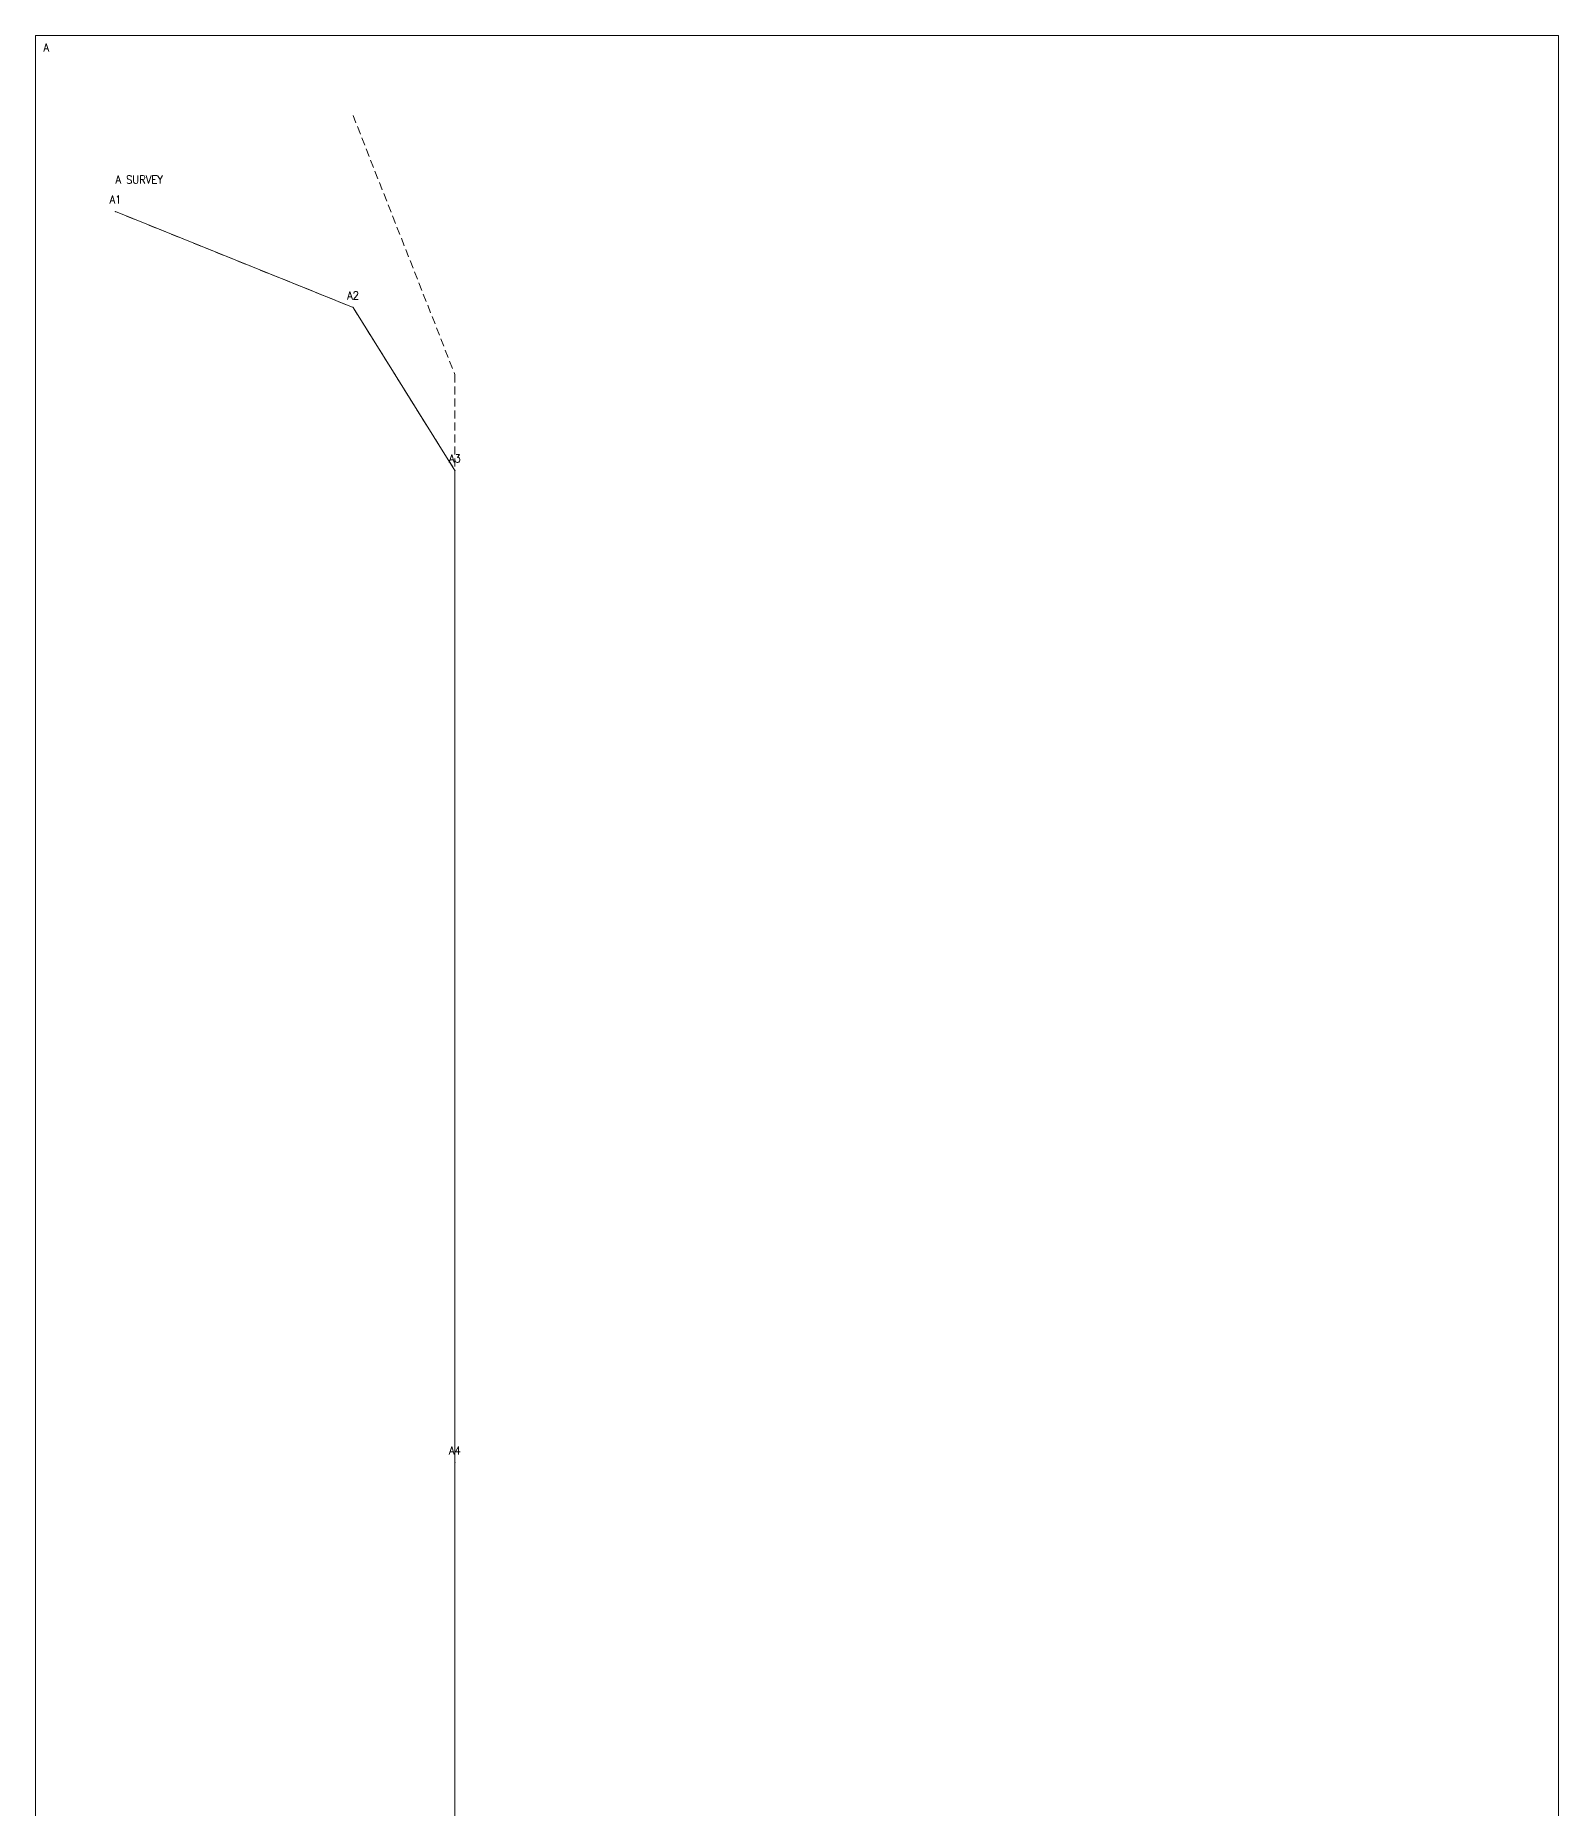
# Model space of a CAD drawing. Header units: feet. Extents: x -90 to 40, y -903 to 22.
# Drawn here: x -90.5 to 4.6, y -430.4 to -319.6 of the extents above; entities that cross this region are included whole.
import ezdxf

# ---------------------------------------------------------------- set-up
doc = ezdxf.new("R2010")
doc.units = ezdxf.units.FT
doc.header["$MEASUREMENT"] = 0
doc.linetypes.add('DASHED', pattern=[0.75, 0.5, -0.25])
for name, color, linetype, lineweight, true_color in [('CTRL-PROFILE-BOX', 8, 'Continuous', 0, 0x808080), ('CTRL-PROFILE-CEILING-A', 8, 'DASHED', 0, 0x808080), ('CTRL-PROFILE-FLOOR-A', 8, 'DASHED', 0, 0x808080), ('CTRL-PROFILE-SHOTS-A', 8, 'Continuous', 9, 0x808080), ('CTRL-PROFILE-STATION-LABELS-A', 1, 'Continuous', 0, 0xff0000), ('CTRL-PROFILE-STATIONS', 1, 'Continuous', 9, 0xff0000), ('CTRL-PROFILE-STATIONS-A', 1, 'Continuous', 9, 0xff0000), ('CTRL-PROFILE-TEXT-LABELS-A', 1, 'Continuous', 0, 0xff0000)]:
    doc.layers.add(name, color=color, linetype=linetype, lineweight=lineweight, true_color=true_color)
doc.styles.add('textstyle30', font='')
doc.styles.add('textstyle35', font='')
doc.styles.add('textstyle42', font='')
doc.styles.add('textstyle44', font='')
doc.styles.add('textstyle53', font='')
doc.styles.add('textstyle81', font='')
doc.styles.get('textstyle30').set_extended_font_data('standard')
doc.styles.get('textstyle35').set_extended_font_data('standard')
doc.styles.get('textstyle42').set_extended_font_data('standard')
doc.styles.get('textstyle44').set_extended_font_data('standard')
doc.styles.get('textstyle53').set_extended_font_data('standard')
doc.styles.get('textstyle81').set_extended_font_data('standard')

msp = doc.modelspace()

# ---------------------------------------------------------------- linework, layer by layer
at = {"layer": 'CTRL-PROFILE-BOX', "flags": 128}
msp.add_lwpolyline([(-90.5, -541.16), (4.65, -541.16), (4.65, -319.57), (-90.5, -319.57)], close=True, dxfattribs=at)
at = {"layer": 'CTRL-PROFILE-CEILING-A'}
msp.add_lwpolyline([(-70.66, -324.57), (-64.3, -340.75), (-64.3, -524.91), (-64.3, -530.38), (-64.3, -522.57), (-64.3, -514.26), (-64.3, -514.94), (-64.3, -515.7), (-64.3, -512.43), (-64.3, -526.78), (-64.3, -474.08), (-28.32, -504.69), (-0.35, -531.16)], dxfattribs=at)
at = {"layer": 'CTRL-PROFILE-FLOOR-A'}
msp.add_lwpolyline([(-85.5, -330.58), (-70.66, -336.57), (-64.3, -346.75), (-64.3, -408.75), (-64.3, -533.75), (-28.32, -535.19), (-0.35, -536.16)], dxfattribs=at)
at = {"layer": 'CTRL-PROFILE-SHOTS-A'}
for p, q in [((-85.5, -330.58), (-70.66, -336.57)), ((-70.66, -336.57), (-64.3, -346.75)), ((-64.3, -346.75), (-64.3, -408.75)), ((-64.3, -408.75), (-64.3, -533.75))]:
    msp.add_line(p, q, dxfattribs=at)
at = {"layer": 'CTRL-PROFILE-STATIONS'}
msp.add_point((-85.5, -330.58), dxfattribs=at)
at = {"layer": 'CTRL-PROFILE-STATIONS-A'}
for p in [(-85.5, -330.58), (-70.66, -336.57), (-64.3, -346.75), (-64.3, -408.75)]:
    msp.add_point(p, dxfattribs=at)

# ---------------------------------------------------------------- texts
at = {"layer": 'CTRL-PROFILE-BOX', "insert": (-90, -320.32), "char_height": 0.5, "width": 100, "attachment_point": 4, "style": 'textstyle81'}
msp.add_mtext('A', dxfattribs=at)
at = {"layer": 'CTRL-PROFILE-STATION-LABELS-A', "char_height": 0.5, "width": 100, "attachment_point": 5}
for s, insert, style in [('A1', (-85.5, -329.83), 'textstyle42'), ('A2', (-70.66, -335.82), 'textstyle35'), ('A3', (-64.3, -346), 'textstyle30'), ('A4', (-64.3, -408), 'textstyle44')]:
    msp.add_mtext(s, dxfattribs=dict(at, insert=insert, style=style))
at = {"layer": 'CTRL-PROFILE-TEXT-LABELS-A', "insert": (-85.5, -328.58), "char_height": 0.5, "width": 100, "attachment_point": 4, "style": 'textstyle53'}
msp.add_mtext('A SURVEY', dxfattribs=at)

doc.saveas('drawing.dxf')
